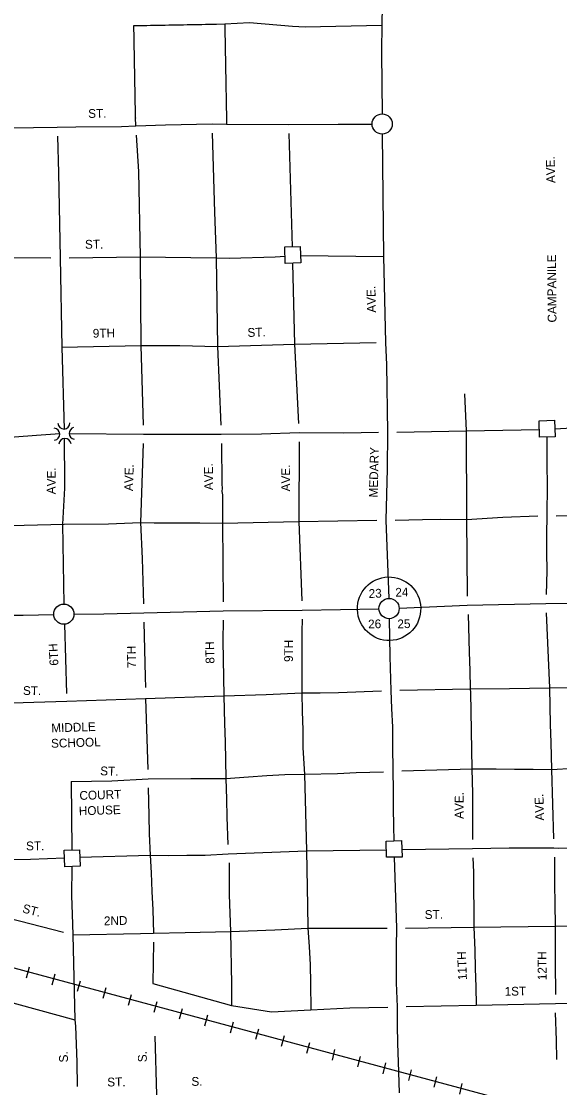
# Model space of a CAD drawing. Extents: x 2204114 to 2230821, y 16088589 to 16113844.
# Drawn here: x 2217064 to 2220002, y 16102509 to 16108326 of the extents above; entities that cross this region are included whole.
import ezdxf

# ---------------------------------------------------------------- set-up
doc = ezdxf.new("R2010")
doc.units = 0
for name, color, linetype in [('L10', 7, 'Continuous'), ('L11', 7, 'Continuous'), ('L3', 7, 'Continuous'), ('L4', 7, 'Continuous'), ('L5', 7, 'Continuous'), ('L8', 7, 'Continuous'), ('L9', 7, 'Continuous')]:
    doc.layers.add(name, color=color, linetype=linetype)

msp = doc.modelspace()

# ---------------------------------------------------------------- linework, layer by layer
at = {"layer": 'L11'}
for p, q in [((2217093.3, 16103108.6), (2217109.5, 16103167.3)), ((2217232.4, 16103070.7), (2217248.6, 16103129.3)), ((2217371.4, 16103034.7), (2217387.7, 16103091.4)), ((2217510.5, 16102996.7), (2217526.7, 16103055.4)), ((2217649.6, 16102958.8), (2217665.8, 16103017.4)), ((2217788.6, 16102920.8), (2217804.9, 16102979.5)), ((2217927.6, 16102884.8), (2217943.9, 16102941.5)), ((2218066.7, 16102846.9), (2218082.9, 16102905.6)), ((2218205.7, 16102808.9), (2218221.9, 16102867.6)), ((2218344.7, 16102773), (2218361, 16102829.6)), ((2218483.7, 16102735), (2218499.9, 16102793.7)), ((2218622.7, 16102697.1), (2218638.9, 16102755.7)), ((2218761.7, 16102659.1), (2218775.9, 16102717.7)), ((2218900.6, 16102623.2), (2218914.9, 16102679.8)), ((2219039.6, 16102585.2), (2219053.8, 16102643.8)), ((2219178.6, 16102547.3), (2219192.8, 16102605.9)), ((2219317.5, 16102511.4), (2219331.8, 16102568)), ((2219456.4, 16102473.4), (2219470.6, 16102532))]:
    msp.add_line(p, q, dxfattribs=at)
msp.add_lwpolyline([(2206646.3, 16105952.9), (2229797, 16099726.6)], dxfattribs=at)
at = {"layer": 'L3'}
for p, q in [((2218105, 16107765.6), (2218184.6, 16107765.2)), ((2218184.6, 16107765.2), (2218523.2, 16107763.6)), ((2218524.7, 16107713.6), (2218542.3, 16107096.3)), ((2219034.1, 16107710.3), (2219040.6, 16107043.1)), ((2217325.7, 16107036), (2217712.8, 16107040.2)), ((2217712.8, 16107040.2), (2218127.2, 16107035.3)), ((2217712.8, 16107040.2), (2217716.1, 16106556.4)), ((2218587.7, 16107047.9), (2219040.6, 16107043.1)), ((2219040.6, 16107043.1), (2219051.2, 16106574.5)), ((2217275.7, 16107035.5), (2217285, 16106548.3)), ((2218127.2, 16107035.3), (2218135.6, 16106550.9)), ((2218544.7, 16107006.3), (2218556, 16106563.8)), ((2218556, 16106563.8), (2219001.2, 16106573.4)), ((2219051.2, 16106574.5), (2219056.4, 16106451.8)), ((2217285, 16106548.3), (2217716.1, 16106556.4)), ((2217285, 16106548.3), (2217298.1, 16106101.7)), ((2217716.1, 16106556.4), (2217729.9, 16106123.2)), ((2218135.6, 16106550.9), (2218556, 16106563.8)), ((2218135.6, 16106550.9), (2218153.4, 16106123.1)), ((2218556, 16106563.8), (2218577.6, 16106132)), ((2219056.4, 16106451.8), (2219063.4, 16106084.5)), ((2219481.9, 16106293), (2219491.8, 16106091.2)), ((2217325.7, 16106077.9), (2217731.5, 16106073.2)), ((2217731.5, 16106073.2), (2218155.5, 16106073.1)), ((2219113.4, 16106085.3), (2219491.8, 16106091.2)), ((2217729.8, 16106023.2), (2217715.4, 16105591.5)), ((2218579.9, 16106032), (2218578.2, 16105597.6)), ((2216859.6, 16105571.9), (2217299, 16105583.2)), ((2218162.6, 16105588.9), (2218578.2, 16105597.6)), ((2218162.6, 16105588.9), (2218165.2, 16105159.2)), ((2218578.2, 16105597.6), (2219004.1, 16105603.8)), ((2218578.2, 16105597.6), (2218595.8, 16105164.4)), ((2217288.3, 16105582.9), (2217296.7, 16105147.1)), ((2219928.7, 16105099.1), (2219946, 16104690.7)), ((2217299.2, 16105036.7), (2217311.4, 16104659.6)), ((2219130.5, 16104676.6), (2219514.4, 16104684.6)), ((2217742.6, 16104631.7), (2218170.4, 16104646.8)), ((2217742.6, 16104631.7), (2217754.6, 16104244.3)), ((2219141.5, 16104237.3), (2219523.4, 16104247.8)), ((2219956.9, 16104245.3), (2219968.6, 16103865.6)), ((2218609.2, 16104218.8), (2218620.7, 16103800.7)), ((2218194, 16103785.2), (2218620.7, 16103800.7)), ((2218620.7, 16103800.7), (2219056.6, 16103806.9)), ((2219140.7, 16103808), (2219526.9, 16103813.4)), ((2219098.7, 16103766.5), (2219111.1, 16103378.9)), ((2216915.5, 16103455.5), (2217294.2, 16103356.7)), ((2219161.1, 16103379.6), (2219533.9, 16103384.5)), ((2219533.9, 16103384.5), (2219977.8, 16103390.4)), ((2219977.8, 16103390.4), (2220434.9, 16103396.4)), ((2217345.6, 16103343.3), (2217356.2, 16102879.8)), ((2217785.1, 16103302.1), (2217781.5, 16103077.2)), ((2217781.5, 16103077.2), (2218211.2, 16102956.4)), ((2216942.8, 16102991.9), (2217356.2, 16102879.8)), ((2219547, 16102958.7), (2219978.6, 16102967.5)), ((2219978.6, 16102967.5), (2220437, 16102976.9)), ((2219164.6, 16102950.9), (2219547, 16102958.7))]:
    msp.add_line(p, q, dxfattribs=at)
for points in [[(2219028.5, 16108647), (2219032.8, 16108397.9), (2219031.6, 16108318.5)], [(2218174.4, 16108311.1), (2218309.3, 16108318.6), (2218543.4, 16108298.3), (2218612.8, 16108296.3), (2219031.5, 16108305.4)], [(2219031.6, 16108318.5), (2219029.2, 16108151.4), (2219032.9, 16107820.7)], [(2217679, 16108302), (2217690.2, 16108302.2), (2217710.3, 16108302.6), (2217730.1, 16108303), (2217750.1, 16108303.3), (2217770.1, 16108303.7), (2217790.1, 16108304.1), (2217810.1, 16108304.4), (2217830.1, 16108304.8), (2217850, 16108305.2), (2217870.1, 16108305.5), (2217890.1, 16108305.9), (2217910.1, 16108306.3), (2217930.1, 16108306.7), (2217950.1, 16108307), (2217970.1, 16108307.4), (2217990.1, 16108307.8), (2218010.1, 16108308.1), (2218030.1, 16108308.5), (2218049.9, 16108308.8), (2218070, 16108309.2), (2218090, 16108309.6), (2218110.1, 16108310), (2218129.9, 16108310.3), (2218174.4, 16108311.1)], [(2217688.8, 16107755), (2217688.6, 16107767.4), (2217688.2, 16107787.3), (2217688.1, 16107797.5), (2217688, 16107799.2), (2217688.1, 16107797.5), (2217688, 16107799.2), (2217687.7, 16107817.5), (2217687.3, 16107837.5), (2217687, 16107857.5), (2217686.6, 16107877.5), (2217686.2, 16107897.5), (2217685.8, 16107917.5), (2217685.5, 16107937.5), (2217685.1, 16107957.4), (2217684.7, 16107977.4), (2217684.4, 16107997.4), (2217684, 16108017.4), (2217683.6, 16108037.4), (2217683.2, 16108057.4), (2217682.9, 16108077.4), (2217682.5, 16108097.4), (2217682.1, 16108117.4), (2217681.8, 16108137.4), (2217681.4, 16108157.4), (2217681, 16108177.4), (2217680.7, 16108197.4), (2217680.3, 16108217.4), (2217679.9, 16108237.4), (2217679.6, 16108257.4), (2217679.2, 16108277.3), (2217679, 16108302)], [(2218174.4, 16108311.1), (2218175.2, 16108267.1), (2218175.6, 16108247.1), (2218176, 16108227.1), (2218176.4, 16108207.1), (2218176.7, 16108187.1), (2218177.1, 16108167.1), (2218177.5, 16108147.1), (2218177.9, 16108127.2), (2218178.2, 16108107.2), (2218178.6, 16108087.2), (2218179, 16108067.2), (2218179.3, 16108047.2), (2218179.7, 16108027.2), (2218180.1, 16108007.2), (2218180.5, 16107987.2), (2218180.8, 16107967.2), (2218181.2, 16107947.2), (2218181.6, 16107927.3), (2218181.9, 16107907.3), (2218182.3, 16107887.3), (2218182.7, 16107867.4), (2218183, 16107847.5), (2218183.4, 16107827.5), (2218183.8, 16107807.9), (2218184.1, 16107788.1), (2218184.5, 16107768.1), (2218184.6, 16107765.2)], [(2216372, 16107736), (2216622.1, 16107739.7), (2216871.9, 16107742.7), (2217260.5, 16107748.2)], [(2217260.5, 16107748.2), (2217361.8, 16107750.1), (2217611.8, 16107752.4), (2217688.8, 16107755)], [(2217688.8, 16107755), (2217851.7, 16107760.4), (2218105, 16107765.6)], [(2218523.2, 16107763.6), (2218794.3, 16107764.8), (2218978.3, 16107765.3)], [(2217261.7, 16107698.2), (2217266.6, 16107498.3), (2217275.7, 16107035.5)], [(2217692, 16107705), (2217704.7, 16107505.8), (2217712.8, 16107040.2)], [(2218106.4, 16107715.6), (2218118.1, 16107285.1), (2218127.2, 16107035.3)], [(2216956, 16107020.5), (2216966.3, 16107027.2), (2216983.1, 16107033.3), (2217006.7, 16107037.5), (2217225.7, 16107035.9)], [(2218127.2, 16107035.3), (2218200.7, 16107034), (2218449.5, 16107040.3), (2218503.7, 16107044.9)], [(2217716.1, 16106556.4), (2217929.6, 16106557.1), (2218135.6, 16106550.9)], [(2219975.4, 16106103), (2220131.3, 16106112.1), (2220362, 16106121.8)], [(2216855.4, 16106050.4), (2216929.2, 16106051), (2217148.2, 16106068.1), (2217273.8, 16106076.5)], [(2217298.7, 16106050.5), (2217298.5, 16105978.4), (2217300.5, 16105878.7), (2217299.7, 16105778.7), (2217288.3, 16105582.9)], [(2218155.5, 16106073.1), (2218375.3, 16106075.6), (2218580.1, 16106082.1)], [(2218580.1, 16106082.1), (2218823.6, 16106081.6), (2219013.4, 16106083.9)], [(2219063.4, 16106084.5), (2219060.7, 16105884.9), (2219054.1, 16105604.6)], [(2219491.8, 16106091.2), (2219891.5, 16106098.3)], [(2219491.8, 16106091.2), (2219492.5, 16105907.3), (2219493.4, 16105807.4), (2219493.2, 16105608.3)], [(2219931.8, 16106058.4), (2219932.9, 16105904.1), (2219933.1, 16105798.7), (2219932.2, 16105628.3)], [(2218156.1, 16106023.1), (2218158.5, 16105800), (2218159.8, 16105779.8), (2218159, 16105761.3), (2218162.3, 16105741.9), (2218162.6, 16105588.9)], [(2217299, 16105583.2), (2217540, 16105585.1), (2217715.4, 16105591.5)], [(2217715.4, 16105591.5), (2217788.6, 16105589.2), (2218038.4, 16105589.6), (2218162.6, 16105588.9)], [(2217715.4, 16105591.5), (2217723.1, 16105394.7), (2217730.6, 16105148.8)], [(2219104.1, 16105605.2), (2219254.1, 16105607.5), (2219354.2, 16105610.4), (2219493.2, 16105608.3)], [(2219493.2, 16105608.3), (2219692.3, 16105620.6), (2219882.2, 16105627.3)], [(2219493.2, 16105608.3), (2219495.9, 16105410.3), (2219497.5, 16105190.4)], [(2219932.2, 16105628.3), (2219930.9, 16105528.4), (2219930.4, 16105428.5), (2219931.9, 16105328.6), (2219928.1, 16105199.2)], [(2219982.2, 16105627.6), (2220132, 16105631.5), (2220355.3, 16105629.5)], [(2218596.5, 16105064.4), (2218594.8, 16104994.8), (2218594.8, 16104894.2), (2218594.8, 16104794.8), (2218594.9, 16104662.3)], [(2219071.9, 16105067.1), (2219074.6, 16104860.1), (2219080.5, 16104675.5)], [(2219502.1, 16105090.5), (2219508.2, 16104884.5), (2219511.2, 16104784.6), (2219514.4, 16104684.6)], [(2217733.3, 16105048.8), (2217740.2, 16104750.3), (2217741.2, 16104691.1)], [(2218165, 16105059.2), (2218164, 16104946.7), (2218165.9, 16104846.7), (2218168.2, 16104746.7), (2218170.4, 16104646.8)], [(2218170.4, 16104646.8), (2218399.7, 16104653.1), (2218594.9, 16104662.3)], [(2218594.9, 16104662.3), (2218694.9, 16104662), (2218794.7, 16104665.3), (2219030.6, 16104673.7)], [(2218594.9, 16104662.3), (2218596.6, 16104561.4), (2218600.3, 16104461.7), (2218601.5, 16104362.1), (2218609.2, 16104218.8)], [(2219080.5, 16104675.5), (2219085, 16104576.8), (2219089.5, 16104475.9), (2219090.5, 16104375.9), (2219091.5, 16104235.9)], [(2219514.4, 16104684.6), (2219729, 16104686.5), (2219946, 16104690.7)], [(2219514.4, 16104684.6), (2219514.7, 16104663.6), (2219523.4, 16104247.8)], [(2219946, 16104690.7), (2220205.1, 16104693), (2220387.8, 16104694.2)], [(2219946, 16104690.7), (2219949, 16104590.7), (2219951, 16104490.7), (2219953.7, 16104391.3), (2219956.9, 16104245.3)], [(2216892.3, 16104605.3), (2217312.9, 16104617.4)], [(2217312.9, 16104617.4), (2217742.6, 16104631.7)], [(2218170.4, 16104646.8), (2218174, 16104494.5), (2218176.4, 16104394.6), (2218178.7, 16104294.6), (2218181.1, 16104194.6)], [(2219523.4, 16104247.8), (2219655.9, 16104247.2), (2219755.4, 16104245.9), (2219856.9, 16104245.9), (2219956.9, 16104245.3)], [(2219523.4, 16104247.8), (2219526.2, 16104112.8), (2219525.6, 16104011.4), (2219525.6, 16103863.4)], [(2219956.9, 16104245.3), (2220078.7, 16104250.9), (2220326.9, 16104264.5), (2220412.5, 16104263.6)], [(2217336.5, 16104178.8), (2217558.2, 16104182.5), (2217756.1, 16104194.3)], [(2217756.1, 16104194.3), (2217989.9, 16104195.2), (2218181.1, 16104194.6)], [(2218181.1, 16104194.6), (2218304.3, 16104203.9), (2218403.6, 16104211.8), (2218501.5, 16104216.8), (2218609.2, 16104218.8)], [(2218181.1, 16104194.6), (2218184.5, 16104082.8), (2218186.5, 16103985), (2218192.1, 16103835.2)], [(2218609.2, 16104218.8), (2218790.3, 16104223.2), (2218892.1, 16104227.2), (2219041.5, 16104232.3)], [(2219091.5, 16104235.9), (2219093, 16104135.9), (2219094.4, 16104035.9), (2219095.9, 16103936), (2219097, 16103855.5)], [(2217336.5, 16104178.8), (2217340.9, 16103805.8)], [(2217757.4, 16104144.3), (2217760.3, 16103994.3), (2217762.6, 16103894.4), (2217768.3, 16103777.5)], [(2217768.3, 16103777.5), (2217868.3, 16103776.2), (2217968.3, 16103776.3), (2218068.4, 16103777.2), (2218194, 16103785.2)], [(2218620.7, 16103800.7), (2218622.7, 16103701.4), (2218625.1, 16103601.5), (2218626.4, 16103501.5), (2218627.8, 16103378.4)], [(2219526.9, 16103813.4), (2219626.9, 16103815.6), (2219726.9, 16103817.5), (2219826.9, 16103817.8), (2219970.2, 16103816.4)], [(2219970.2, 16103816.4), (2219997.7, 16103816.2), (2220230.7, 16103820.9), (2220415.5, 16103824)], [(2216915.2, 16103751.8), (2217015.3, 16103753.8), (2217115.3, 16103755.5), (2217300, 16103762.1)], [(2217384, 16103766.9), (2217768.3, 16103777.5)], [(2217768.3, 16103777.5), (2217772.9, 16103680.8), (2217777.3, 16103578.6), (2217782.3, 16103478.1), (2217785.9, 16103352.1)], [(2218197.9, 16103735.3), (2218197.9, 16103560.8), (2218201.8, 16103460.9), (2218205.8, 16103361)], [(2219528.8, 16103763.4), (2219531.7, 16103684.5), (2219532.5, 16103584.5), (2219533.2, 16103484.5), (2219533.9, 16103384.5)], [(2219973.9, 16103765.7), (2219973.1, 16103617.2), (2219975.6, 16103516.2), (2219977.8, 16103390.4)], [(2217340.7, 16103715.6), (2217338.3, 16103555.9), (2217341.2, 16103456), (2217345.6, 16103343.3)], [(2218205.8, 16103361), (2218447.7, 16103370.8), (2218627.8, 16103378.4)], [(2218627.8, 16103378.4), (2218690.8, 16103378.2), (2219061.1, 16103378.8)], [(2218627.8, 16103378.4), (2218635.5, 16103278.9), (2218640, 16103179.1), (2218643, 16103079.3), (2218643.9, 16102933.3)], [(2219111.1, 16103378.9), (2219109.6, 16103279.8), (2219110.5, 16103179.9), (2219110.3, 16103079.9), (2219114.6, 16102949.8)], [(2219533.9, 16103384.5), (2219538.3, 16103258.5), (2219541.8, 16103158.6), (2219545, 16103058.6), (2219547, 16102958.7)], [(2219977.8, 16103390.4), (2219978, 16103290.4), (2219978.2, 16103190.4), (2219978.6, 16103017.5)], [(2217345.6, 16103343.3), (2217714.2, 16103350.7), (2217785.9, 16103352.1)], [(2217785.9, 16103352.1), (2217958.7, 16103355.5), (2218205.8, 16103361)], [(2218205.8, 16103361), (2218211.7, 16103073), (2218211.2, 16102956.4)], [(2218211.2, 16102956.4), (2218429.5, 16102922.6), (2218643.9, 16102933.3)], [(2218643.9, 16102933.3), (2218856.3, 16102943.9), (2219064.6, 16102948.7)], [(2219114.6, 16102949.8), (2219116.1, 16102849.8), (2219117.6, 16102749.9), (2219120.3, 16102649.9), (2219126.7, 16102480.5)], [(2219978.4, 16102917.5), (2219982.9, 16102767.7), (2219984, 16102661.8)], [(2217356.2, 16102879.8), (2217359.5, 16102845.2), (2217367.5, 16102648.7), (2217369.8, 16102514.7)]]:
    msp.add_lwpolyline(points, dxfattribs=at)
at = {"layer": 'L4'}
msp.add_line((2219054.1, 16105604.6), (2219069.2, 16105177.4), dxfattribs=at)
for points in [[(2219126.3, 16105123.8), (2219497.8, 16105140.4), (2219926.6, 16105149.1), (2220234.2, 16105152.6), (2220373.1, 16105152.6), (2220804.4, 16105164.1), (2221199.9, 16105169.9), (2221727.7, 16105173.3), (2221911.6, 16105180.4), (2222265.9, 16105190.8), (2222486.8, 16105192.1)], [(2217351.7, 16105092.3), (2217515.1, 16105093.5), (2217732.1, 16105098.8), (2218165.5, 16105109.2), (2218597.8, 16105114.4), (2219016, 16105120.5)], [(2216484.3, 16105083.2), (2216635.7, 16105083.1), (2216873.9, 16105086.7), (2217074.1, 16105086.6), (2217241.2, 16105090.6)]]:
    msp.add_lwpolyline(points, dxfattribs=at)
at = {"layer": 'L5'}
msp.add_line((2217793.9, 16102790.1), (2217802, 16102469.8), dxfattribs=at)
at = {"layer": 'L8'}
msp.add_ellipse((2219071.2, 16105121.3), major_axis=(-5.2, 173.4), ratio=0.995772, dxfattribs=at)
at = {"layer": 'L9'}
for points in [[(2218505, 16107005.1), (2218502.1, 16107095.1), (2218586.1, 16107097.7), (2218589, 16107007.7)], [(2219892.8, 16106057.2), (2219889.9, 16106147.2), (2219973.9, 16106149.8), (2219976.8, 16106059.9)], [(2219057.9, 16103766.1), (2219055.1, 16103854.1), (2219139.1, 16103856.8), (2219142, 16103766.8)], [(2217301.5, 16103714.4), (2217298.7, 16103804.4), (2217382.7, 16103807.1), (2217385.6, 16103717.1)]]:
    msp.add_lwpolyline(points, close=True, dxfattribs=at)
for centre in [(2219033.5, 16107765.5), (2219071.1, 16105122.3), (2217296.4, 16105091.9)]:
    msp.add_circle(centre, 55.2, dxfattribs=at)
for centre, start, end in [((2217297, 16106134.8), 182.82781, 0.74264), ((2217358.9, 16106078.7), 106.11037, 258.02896), ((2217240.9, 16106072.9), 278.812, 84.55708), ((2217302.7, 16106017.6), 6.46189, 177.44388)]:
    msp.add_arc(centre, 33.1, start, end, dxfattribs=at)

# ---------------------------------------------------------------- texts
at = {"layer": 'L10'}
for s, height, rotation, p in [('MIDDLE', 48.01, 1.8133, (2217228.6, 16104446.9)), ('SCHOOL', 48.01, 1.8133, (2217227.2, 16104362.8)), ('COURT', 48.02, 1.82048, (2217382.3, 16104078.5)), ('HOUSE', 48.02, 1.82048, (2217379, 16103994.3))]:
    msp.add_text(s, height=height, rotation=rotation, dxfattribs=at).set_placement(p)
at = {"layer": 'L8'}
for s, height, rotation, p in [('24', 47.92, 1.68679, (2219106.2, 16105186.5)), ('23', 47.93, 1.68682, (2218960.5, 16105180.2)), ('26', 47.93, 1.68908, (2218957.6, 16105013.6)), ('25', 47.92, 1.68913, (2219117.4, 16105014.3))]:
    msp.add_text(s, height=height, rotation=rotation, dxfattribs=at).set_placement(p)
at = {"layer": 'L9'}
for s, rotation, p in [('ST.', 0.5339, (2217429.4, 16107798.7)), ('AVE.', 91.6261, (2219978.4, 16107443.8)), ('ST.', 0.62264, (2217411.9, 16107085)), ('CAMPANILE', 90.41922, (2219984.7, 16106682.7)), ('AVE.', 91.28976, (2218999.5, 16106736.9)), ('9TH', 1.07902, (2217454.9, 16106599.5)), ('ST.', 1.75881, (2218299, 16106603.9)), ('MEDARY', 88.65956, (2219009, 16105727.7)), ('AVE.', 89.55879, (2217251.5, 16105745.7)), ('AVE.', 88.08471, (2217673.1, 16105762.7)), ('AVE.', 90.63566, (2218110.9, 16105768.6)), ('AVE.', 89.77527, (2218530.9, 16105761.4)), ('9TH', 89.98846, (2218546.8, 16104830.7)), ('6TH', 92.85439, (2217267.3, 16104812)), ('7TH', 91.32328, (2217691.1, 16104798.5)), ('8TH', 91.13442, (2218118.4, 16104822)), ('ST.', 359.57834, (2217073.2, 16104651.1)), ('ST.', 358.47202, (2217494.4, 16104213.1)), ('AVE.', 89.69503, (2219477.4, 16103975.1)), ('AVE.', 91.77627, (2219917.5, 16103966.4)), ('ST.', 0.32655, (2217090.3, 16103803.4)), ('ST.', 345.38504, (2217067, 16103465.6)), ('2ND', 1.14697, (2217515.4, 16103394.8)), ('ST.', 0.75606, (2219265.8, 16103429)), ('11TH', 91.99448, (2219495.9, 16103096.3)), ('12TH', 90.13179, (2219930.4, 16103095.4)), ('1ST', 1.1693, (2219702, 16103009.9)), ('S.', 92.3338, (2217319.5, 16102647.4)), ('S.', 91.44524, (2217749.5, 16102648.4)), ('ST.', 0.92995, (2217533.6, 16102515.4)), ('S.', 0.3254, (2217992.7, 16102518.9))]:
    msp.add_text(s, height=48.03, rotation=rotation, dxfattribs=at).set_placement(p)

doc.saveas('drawing.dxf')
